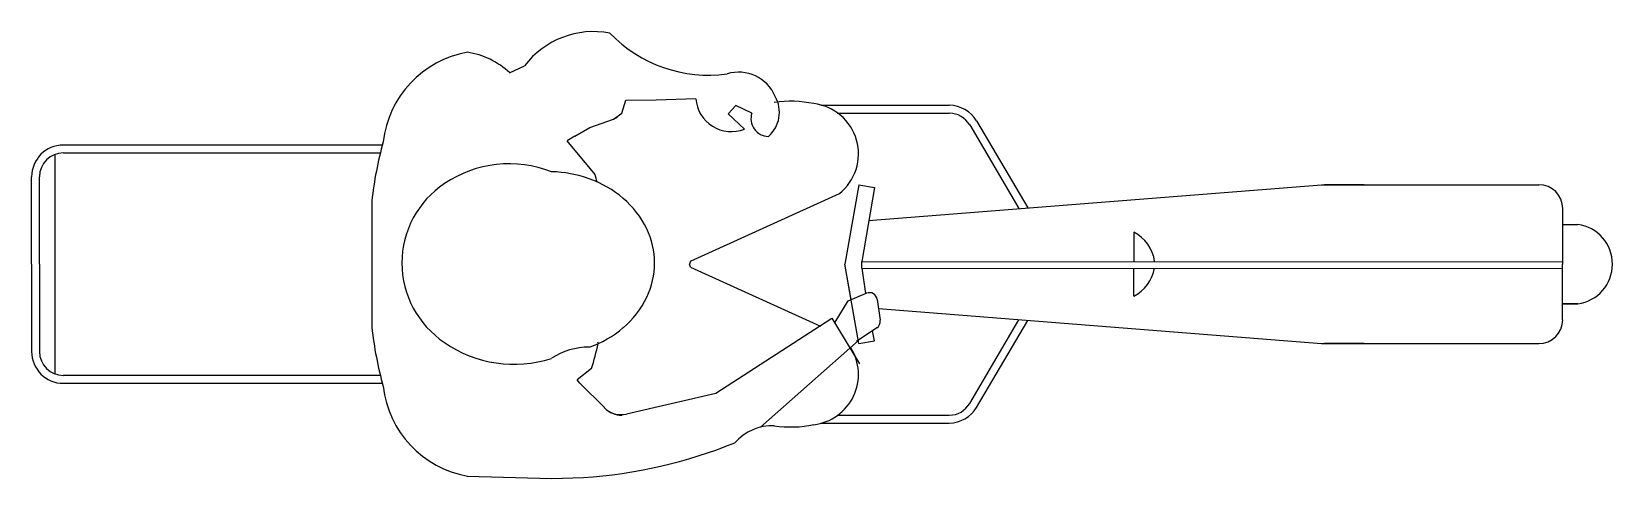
# Model space of a CAD drawing. Extents: x 2 to 186, y 1 to 53.
import ezdxf

# ---------------------------------------------------------------- set-up
doc = ezdxf.new("R2010")
doc.units = 0
doc.header["$LTSCALE"] = 50
doc.header["$MEASUREMENT"] = 0
doc.layers.get('0').update_dxf_attribs({"linetype": 'CONTINUOUS'})

msp = doc.modelspace()

# ---------------------------------------------------------------- linework, layer by layer
at = {"color": 0, "linetype": 'ByBlock'}
for p, q in [((57.56, 48.23), (59.31, 49.04)), ((70.63, 43.52), (71.13, 45.05)), ((71.13, 45.05), (74.66, 45.09)), ((74.66, 45.09), (79.29, 45.22)), ((83.94, 44.42), (83.04, 43.46)), ((85.82, 43.54), (83.94, 44.42)), ((93.86, 44.45), (108.84, 44.45)), ((66.92, 41.86), (69.66, 42.84)), ((69.66, 42.84), (70.63, 43.52)), ((69.66, 42.84), (70.13, 43.09)), ((83.04, 43.46), (84.94, 41.66)), ((95.75, 43.52), (108.84, 43.52)), ((112.03, 42.62), (118.01, 32.49)), ((112.03, 42.62), (118.01, 32.49)), ((65.15, 40.83), (64.28, 40.31)), ((65.15, 40.83), (66.92, 41.86)), ((111.24, 42.15), (116.98, 32.41)), ((111.24, 42.15), (116.98, 32.41)), ((5.49, 39.82), (42.71, 39.82)), ((5.49, 38.89), (42.48, 38.89)), ((67.53, 36.39), (64.28, 40.31)), ((4.48, 38.7), (4.48, 13.16)), ((1.79, 25.93), (1.79, 36.11)), ((2.71, 25.93), (2.71, 36.11)), ((98.28, 35.19), (96.68, 25.93)), ((98.28, 35.19), (100.11, 34.87)), ((98.28, 35.19), (100.11, 34.87)), ((98.28, 35.19), (100.11, 34.87)), ((99.44, 31.02), (152.27, 35.19)), ((152.27, 35.19), (152.63, 35.19)), ((157.26, 35.19), (152.63, 35.19)), ((152.63, 35.19), (177.63, 35.19)), ((41.47, 33.29), (41.47, 18.56)), ((78.64, 26.28), (96.03, 34.16)), ((100.11, 34.87), (98.64, 26.24)), ((180.4, 32.41), (180.4, 30.56)), ((180.4, 32.41), (180.4, 25.93)), ((130.37, 29.65), (130.37, 26.23)), ((180.4, 30.56), (182.19, 30.56)), ((1.79, 25.93), (1.79, 15.74)), ((2.71, 25.93), (2.71, 15.74)), ((78.64, 26.28), (78.55, 25.93)), ((78.64, 25.58), (78.55, 25.93)), ((97.39, 21.81), (96.68, 25.93)), ((97.39, 21.81), (96.68, 25.93)), ((98.28, 16.67), (96.68, 25.93)), ((98.64, 26.24), (180.4, 26.21)), ((98.64, 25.47), (98.64, 26.24)), ((180.4, 19.45), (180.4, 25.93)), ((180.4, 19.45), (180.4, 25.93)), ((78.64, 25.58), (93.81, 18.7)), ((98.64, 25.47), (180.4, 25.44)), ((98.64, 25.47), (99.09, 22.51)), ((130.37, 22.21), (130.37, 25.46)), ((130.37, 22.21), (130.37, 25.46)), ((97.06, 21.67), (99.09, 22.51)), ((99.09, 22.51), (99.18, 22.54)), ((95.52, 19.18), (97.06, 21.67)), ((100.44, 21.82), (100.79, 19.4)), ((100.6, 20.74), (152.27, 16.67)), ((100.6, 20.74), (152.27, 16.67)), ((182.19, 21.3), (180.4, 21.3)), ((180.4, 21.3), (182.19, 21.3)), ((180.4, 19.45), (180.4, 21.3)), ((81.63, 10.9), (95.16, 19.65)), ((95.16, 19.65), (98.37, 14.3)), ((100.39, 18.49), (98.02, 16.92)), ((111.24, 9.7), (116.98, 19.45)), ((111.24, 9.7), (116.98, 19.45)), ((112.03, 9.23), (118.01, 19.37)), ((112.03, 9.23), (118.01, 19.37)), ((67.91, 16.68), (67.84, 16.82)), ((86.84, 6.92), (98.26, 17.04)), ((98.28, 16.67), (98.22, 17.05)), ((98.28, 16.67), (98.22, 17.05)), ((98.28, 16.67), (100.11, 16.99)), ((98.28, 16.67), (100.11, 16.99)), ((98.28, 16.67), (100.11, 16.99)), ((98.28, 16.67), (100.11, 16.99)), ((98.28, 16.67), (100.11, 16.99)), ((98.28, 16.67), (100.11, 16.99)), ((100.11, 16.99), (99.89, 18.17)), ((100.11, 16.99), (99.9, 18.17)), ((100.11, 16.99), (99.9, 18.17)), ((152.27, 16.67), (152.63, 16.67)), ((157.26, 16.67), (152.63, 16.67)), ((152.63, 16.67), (177.63, 16.67)), ((152.63, 16.67), (177.63, 16.67)), ((5.49, 12.97), (42.48, 12.97)), ((67.12, 13.75), (65.44, 12.43)), ((5.49, 12.04), (42.71, 12.04)), ((65.76, 12.06), (65.44, 12.43)), ((68.61, 9.21), (65.76, 12.06)), ((71.2, 8.47), (81.63, 10.9)), ((93.86, 7.41), (108.84, 7.41)), ((93.86, 7.41), (108.84, 7.41)), ((95.75, 8.34), (108.84, 8.34)), ((95.75, 8.34), (108.84, 8.34)), ((52.62, 1.23), (62.46, 0.96)), ((62.46, 0.96), (66.16, 1.06))]:
    msp.add_line(p, q, dxfattribs=at)
for centre, radius, start, end in [((67.35, 42.9), 10.13, 79.2638, 142.6229), ((80.77, 63.95), 16, 223.9402, 277.7197), ((54.72, 38.82), 11.99, 100.0724, 173.5483), ((51.21, 41.4), 9.33, 47.042, 81.2864), ((84.28, 43.67), 4.63, 22.8537, 107.1145), ((83.42, 45.51), 4.14, 184.1303, 291.5879), ((85.33, 43.62), 3.7, 310.6427, 29.8357), ((90.39, 31.82), 13.09, 78.2688, 98.6329), ((92.34, 38.77), 5.91, 308.6479, 83.0673), ((108.84, 40.74), 3.7, 30.4987, 90), ((108.84, 40.74), 3.7, 30.4987, 90), ((87.78, 42.88), 2.07, 161.5104, 268.968), ((108.84, 40.74), 2.78, 30.4987, 90), ((108.84, 40.74), 2.78, 30.4987, 90), ((5.49, 36.11), 3.7, 90, 180), ((5.49, 36.11), 2.78, 90, 180), ((87.46, 27.95), 46.3, 164.6912, 173.3662), ((57.52, 24.12), 13.51, 68.5872, 124.0303), ((56.1, 26.06), 11.11, 123.5573, 236.4427), ((61.97, 22.07), 14.64, 70.5647, 88.1293), ((62.66, 24.02), 12.57, 49.5739, 70.5647), ((28.22, 25.78), 40.71, 13.827, 15.1048), ((177.63, 32.41), 2.78, 0, 90), ((63.72, 25.26), 10.94, 25.9314, 49.5739), ((65.35, 26.06), 9.12, 0, 25.9314), ((128.42, 25.69), 4.41, 7.0428, 63.7832), ((181.53, 25.93), 4.68, 278.0668, 81.9332), ((181.53, 25.93), 4.68, 278.0668, 81.9332), ((65.35, 26.06), 9.12, 334.0686, 0), ((128.42, 26.17), 4.41, 296.2168, 350.7679), ((99.53, 21.68), 0.926, 8.1351, 111.7892), ((63.72, 26.85), 10.94, 310.4261, 334.0686), ((87.46, 23.91), 46.3, 186.6338, 195.3088), ((62.66, 28.1), 12.57, 289.4353, 310.4261), ((99.87, 19.27), 0.926, 303.6737, 8.1351), ((177.63, 19.45), 2.78, 270, 0), ((177.63, 19.45), 2.78, 270, 0), ((58.08, 28.56), 14.3, 235.3788, 287.7371), ((28.22, 25.78), 40.71, 342.8214, 347.0788), ((5.49, 15.74), 3.7, 180, 270), ((5.49, 15.74), 2.78, 180, 270), ((66.74, 8.47), 7.78, 89.2204, 123.5753), ((92.34, 13.08), 5.91, 276.9327, 32.1627), ((54.72, 13.04), 11.99, 186.4517, 259.9276), ((108.84, 11.11), 2.78, 270, 329.5013), ((108.84, 11.11), 2.78, 270, 329.5013), ((108.84, 11.11), 3.7, 270, 329.5013), ((108.84, 11.11), 3.7, 270, 329.5013), ((70.57, 11.17), 2.78, 225, 283.1234), ((70.63, 11.11), 2.78, 225, 270), ((88.27, 1.17), 5.93, 88.4837, 138.2174), ((90.39, 20.04), 13.09, 261.3671, 281.7312), ((62.43, 57.96), 57.02, 273.7524, 292.0618)]:
    msp.add_arc(centre, radius, start, end, dxfattribs=at)

doc.saveas('drawing.dxf')
